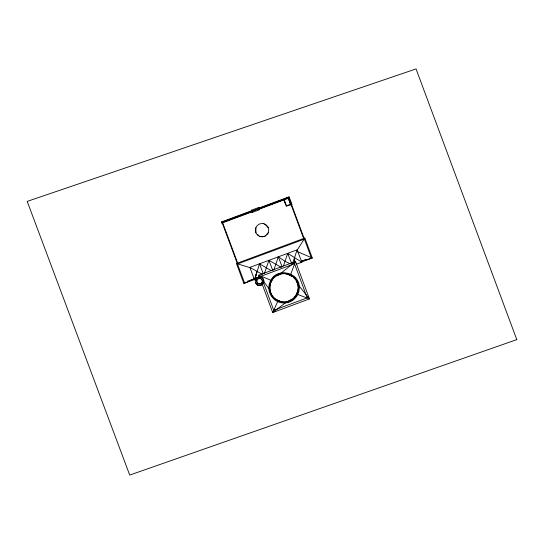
<?xml version="1.0" encoding="UTF-8"?>
<svg xmlns="http://www.w3.org/2000/svg" width="544" height="544" viewBox="0 0 544 544"><rect width="100%" height="100%" fill="white"/><g stroke="black" fill="none" stroke-linecap="round" stroke-linejoin="round"><path stroke-width="0.82" d="M255.904 232.771L255.932 227.644M294.528 262.228L294.562 257.604L297.112 249.832L249.88 267.396L254.497 279.806L256.816 278.943M297.847 291.475L298.234 288.524M298.085 291.543C303.022 275.951 279.031 266.016 271.497 280.527M255.49 279.439L255.109 278.358L259.488 263.826L271.157 270.572M289.993 263.697L285.144 261.406L278.304 256.829L273.802 270.191M296.446 264.207L301.866 262.194L287.708 253.334L283.492 265.921M264.384 273.578L268.892 260.324L281.323 267.39M292.624 263.106L294.562 257.604L294.746 261.589M290.686 274.346L295.555 261.514L258.822 275.176L259.651 277.392M296.181 294.78L297.017 292.754M297.561 292.162C296.174 296.738 292.298 300.227 287.762 301.566M277.753 301.362L272.728 312.569L309.461 298.908L295.555 261.514L280.983 273.21M290.782 204.966L291.441 204.306L291.931 204.524L290.782 204.966L288.32 198.363L288.544 197.873L252.756 211.181L252.192 212.425L251.369 210.229L258.754 207.482L259.576 209.678L252.192 212.425M251.784 210.698L221.462 221.972L221.877 223.074L222.102 222.584L251.96 211.48M251.369 210.229L252.613 210.793L258.189 208.726L258.754 207.482M304.171 238.53L288.844 197.322L289.068 196.833L291.931 204.524M296.929 250.532L304.858 238.054L312.283 258.019L300.764 262.303M293.957 297.677L294.848 296.514M265.683 235.402L264.642 236.436L259.515 236.409M266.723 234.369L268.287 232.825M257.224 277.576L256.469 278.399A4.209 4.209 0 0 0 255.449 280.31M256.598 278.236L257.278 277.658A4.209 4.209 0 0 1 263.289 279.215A4.209 4.209 0 0 1 261.208 285.07A4.209 4.209 0 0 1 255.558 282.492M276.855 275.291C270.144 279.106 267.668 288.334 271.572 294.998M276.345 275.883C267.804 280.888 267.804 294.685 276.345 299.69M285.41 302.824L272.728 312.569L262.126 284.056M292.223 299.01L287.688 301.294M258.754 278.671L258.658 278.372A2.965 2.965 0 0 0 257.584 283.39A2.965 2.965 0 0 0 262.466 281.812A2.965 2.965 0 0 0 258.658 278.372L258.754 278.671A2.652 2.652 0 0 1 262.215 281.058M304.858 238.054L236.456 263.493L243.882 283.458L254.381 278.752M276.937 275.427L280.378 274.006M277.073 275.672L280.446 274.271M258.754 208.107L289.068 196.833M221.462 221.972L221.959 222.197L251.92 211.058M258.883 208.461L288.844 197.322M221.877 223.074L252.096 211.834M259.236 209.182L288.368 198.261L290.612 204.292L286.498 205.822L284.254 199.791M284.702 201.865L285.471 203.946M291.006 204.469L286.314 206.217L283.859 199.614M247.432 281.275L254.361 278.698M259.59 276.753L255.109 278.419L254.497 279.806L256.972 271.327L249.88 267.396M306.619 259.264L301.233 261.27L312.283 258.019L297.235 251.546M243.882 283.458L254.633 279.46M280.33 273.85C310.563 270.082 298.166 316.363 273.863 297.99M281.112 273.904L284.07 273.516L287.021 273.904M287.021 301.662L284.07 302.049L281.112 301.662M236.456 263.493L250.492 267.798M297.554 294.413L309.461 298.908L298.874 285.682M287.762 274.006C292.298 275.346 296.174 278.834 297.561 283.404M287.688 274.271L292.223 276.563M277.073 299.9L280.446 301.294M276.937 300.138L280.378 301.566M270.953 280.33L258.822 275.176L260.345 277.182M259.576 209.678L258.189 208.726M262.473 274.4L256.972 271.327L255.109 278.419L255.918 280.595M264.697 224.053L268.308 227.698M293.957 277.896L294.848 279.052M273.809 298.044L271.497 295.038L270.048 291.543M263.384 281.2L269.47 289.231M296.181 280.792L297.017 282.812M297.112 249.832L301.866 262.194M287.708 253.334L291.502 263.201M278.304 256.829L282.098 266.696M268.892 260.324L272.694 270.198M259.488 263.826L263.282 273.693M311.243 257.55L304.382 239.088L237.49 263.969L244.351 282.424M288.544 197.873L303.94 239.258M286.858 198.057L287.001 198.444M252.613 210.793L252.756 211.181M261.616 277.651L261.079 276.202L294.522 263.765L307.204 297.874L273.761 310.311L263.772 283.444M257.224 284.111L257.802 285.661M225.386 220.925L225.529 221.306M222.544 222.421L237.871 263.636M221.959 222.197L237.436 263.82M297.847 284.09L298.234 287.048M258.944 235.552A6.208 6.208 0 0 1 257.659 234.566M262.16 281.744A2.652 2.652 0 0 1 261.011 283.417M260.386 283.71A2.652 2.652 0 0 1 259.012 283.784M258.366 283.553A2.652 2.652 0 0 1 257.346 282.635M257.047 282.01A2.652 2.652 0 0 1 256.979 280.636M257.21 279.99A2.652 2.652 0 0 1 258.128 278.97M299.288 287.783L298.772 291.727A15.218 15.218 0 0 1 273.306 298.547L270.885 295.392L269.362 291.727A15.218 15.218 0 0 1 270.885 280.174C277.78 266.886 299.962 272.83 299.288 287.783M516.8 339.626L129.71 475.075L27.2 201.396L416.051 68.925L516.8 339.626M263.786 223.7L262.052 223.468A6.705 6.705 0 0 0 255.979 233.009A6.705 6.705 0 0 0 267.186 234.484A6.705 6.705 0 0 0 263.786 223.7M276.814 300.349A14.511 14.511 0 0 0 298.581 287.783A14.511 14.511 0 0 0 276.814 275.216A14.511 14.511 0 0 0 276.814 300.349M256.68 284.39A4.311 4.311 0 0 0 263.779 282.091A4.311 4.311 0 0 0 258.244 277.093A4.311 4.311 0 0 0 256.68 284.39"/></g></svg>
